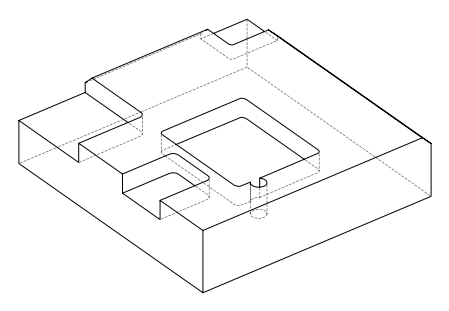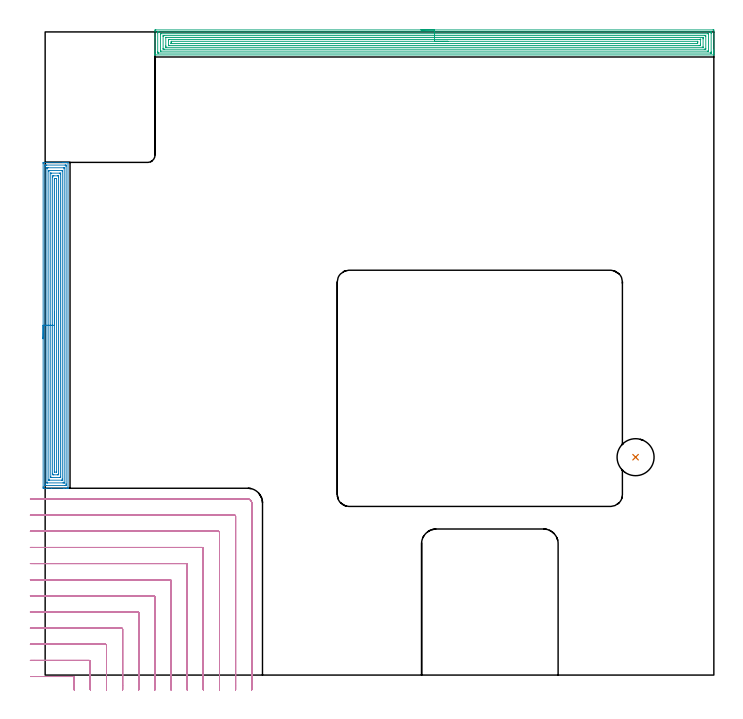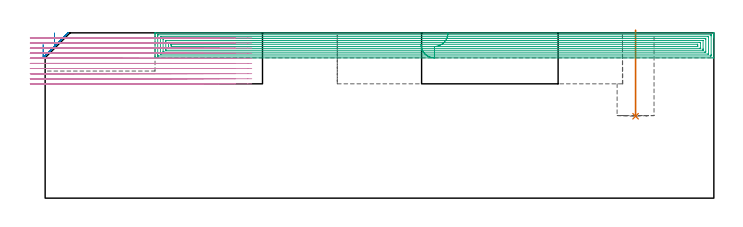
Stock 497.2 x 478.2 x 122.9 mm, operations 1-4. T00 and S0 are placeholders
(PLAN: 7 operations, 4 tool changes, 202.5 min)
(1 INDEXABLE_INSERT_DRILL_BLIND_HOLE_FROM_SOLID | STEP1POCKET | NXT0302_026 | 0.26 min | 36588 mm3)
(2 AREA_MILL | FG_CHAMFER_SURFACE | UGT0205_001 | 13.86 min | 44105 mm3)
(3 AREA_MILL_1 | FG_CHAMFER_SURFACE_1 | UGT0205_001 | 23.57 min | 73211 mm3)
(4 MILL_CORNER_NOTCH_RECTANGULAR | CORNER_NOTCH_RECTANGULAR | NXT0201_012 | Follow Part, ap 4, ae 75% | 45.48 min | 848476 mm3)
(5 MILL_CORNER_NOTCH_RECTANGULAR_1 | CORNER_NOTCH_RECTANGULAR_1 | NXT0201_013 | Follow Part, ap 2.5, ae 75% | 32.14 min | 222248 mm3)
(6 MILL_RECTANGULAR_POCKET | POCKET_RECTANGULAR_STRAIGHT | NXT0201_012 | Follow Part, ap 4, ae 75% | 61.8 min | 1406661 mm3)
(7 MILL_SLOT | SLOT_PARTIAL_RECTANGULAR | NXT0201_012 | Follow Part, ap 4, ae 75% | 25.36 min | 415838 mm3)
(TOOL NXT0302_026 | Index. Insert Drill 27.5mm [880-D2750L32-03] | D27.5 PA176 FL83 Z2)
(TOOL UGT0205_001 | Chamfer Mill 20 x 3 x 45 deg. | D20 FL50 Z2)
(TOOL NXT0201_012 | ENDMILL 16mm [2P460-1600-NA 1630] | D16 FL38 Z6)
(TOOL NXT0201_013 | ENDMILL 10mm | D10 FL30 Z4)
(OP 1 INDEXABLE_INSERT_DRILL_BLIND_HOLE_FROM_SOLID)
G17 G21 G94 G90
T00 M6
G54
G17 G0 G90 X439. Y162. S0 M3
G43 Z132.9 H1
G94 G81 G98 Z60.9 F250. R124.9
G80
M5
M2
(OP 2 AREA_MILL)
G17 G21 G94 G90
T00 M6
G54
G17 G0 G90 X-1.5 Y250.05 S1061 M3
G43 Z132.9 H0
Z114.4
G94 G1 Y250.088 Z113.528 F250.
Y250.202 Z112.664
Y250.391 Z111.812
Y250.653 Z110.98
Y250.987 Z110.174
Y251.39 Z109.4
Y251.858 Z108.664
Y252.39 Z107.972
Y252.979 Z107.329
Y253.622 Z106.74
Y254.314 Z106.208
Y255.05 Z105.74
Y255.824 Z105.337
Y256.63 Z105.003
Y257.462 Z104.741
Y258.313 Z104.552
Y259.178 Z104.438
Y260.05 Z104.4
Y380.144
X-1.499 Y380.589 Z104.401
X-1.495 Y381.031 Z104.403
X-1.492 Y381.19 Z104.406
X-1.058 Y381.2 Z104.839
X13.312 Z119.207
X13.916 Z119.81
X14.471 Z120.368
X14.796 Z120.692
X15.352 Z121.248
X15.677 Z121.572
X16.328 Z122.228
X16.673 Z122.573
X16.999 Y381.196 Z122.89
X17. Y381.035 Z122.9
Y139.06
X17.005 Y138.91 Z122.895
X16.999 Y138.908 Z122.89
X16.673 Y138.9 Z122.573
X16.328 Z122.227
X15.677 Z121.572
X14.471 Z120.368
X13.916 Z119.81
X4.806 Z110.703
X0.704 Z106.601
X-0.455 Z105.442
X-1.058 Y138.902 Z104.839
X-1.267 Y138.904 Z104.631
X-1.492 Y138.91 Z104.406
X-1.495 Y139.068 Z104.403
X-1.499 Y139.511 Z104.401
X-1.5 Y139.96 Z104.4
Y260.05
X-0.086 Z105.814
Y377.91
X-0.085 Y378.709 Z105.815
X-0.083 Y378.803 Z105.817
X-0.073 Y379.19 Z105.827
X0.314 Y379.198 Z106.214
X0.704 Y379.199 Z106.604
X1.193 Y379.2 Z107.093
X14.796 Y379.199 Z120.696
X15.288 Y379.197 Z121.188
X15.491 Y379.19 Z121.391
X15.579 Y379.165 Z121.479
X15.584 Y378.897 Z121.484
X15.585 Y378.803 Z121.485
X15.586 Y378.003 Z121.486
Y142.19
X15.585 Y141.391 Z121.485
X15.583 Y141.297 Z121.483
X15.573 Y140.91 Z121.473
X15.186 Y140.902 Z121.086
X14.796 Y140.901 Z120.696
X14.307 Y140.9 Z120.207
X0.704 Y140.901 Z106.604
X0.212 Y140.903 Z106.112
X0.008 Y140.91 Z105.908
X-0.079 Y140.935 Z105.821
X-0.084 Y141.203 Z105.816
X-0.085 Y141.297 Z105.815
X-0.086 Y142.097 Z105.814
Y260.05
X1.328 Z107.228
X1.329 Y377.017 Z107.229
X1.33 Y377.147 Z107.23
X1.333 Y377.178 Z107.233
X1.335 Y377.187 Z107.235
X1.345 Y377.19 Z107.245
X1.406 Y377.198 Z107.306
X1.584 Y377.199 Z107.484
X2.285 Y377.2 Z108.185
X13.916 Y377.199 Z119.816
X14.096 Y377.195 Z119.996
X14.146 Y377.19 Z120.046
X14.165 Y377.186 Z120.065
X14.167 Y377.171 Z120.067
X14.17 Y377.103 Z120.07
X14.171 Y377.017 Z120.071
Y376.758
Y143.083
X14.17 Y142.953 Z120.07
X14.167 Y142.922 Z120.067
X14.165 Y142.913 Z120.065
X14.155 Y142.91 Z120.055
X14.094 Y142.902 Z119.994
X13.916 Y142.901 Z119.816
X13.215 Y142.9 Z119.115
X1.584 Y142.901 Z107.484
X1.404 Y142.905 Z107.304
X1.354 Y142.91 Z107.254
X1.335 Y142.914 Z107.235
X1.333 Y142.928 Z107.233
X1.33 Y142.996 Z107.23
X1.329 Y143.083 Z107.229
X1.328 Y143.342 Z107.228
Y260.05
X2.743 Z108.643
Y374.338
X2.745 Y374.948 Z108.645
X2.748 Y375.153 Z108.648
X2.749 Y375.182 Z108.649
X2.763 Y375.19 Z108.663
X2.815 Y375.194 Z108.715
X2.921 Y375.197 Z108.821
X3.346 Y375.2 Z109.246
X12.582 Y375.199 Z118.482
X12.682 Y375.197 Z118.582
X12.731 Y375.193 Z118.631
X12.75 Y375.19 Z118.65
X12.751 Y375.176 Z118.651
X12.754 Y375.073 Z118.654
X12.757 Y374.62 Z118.657
Y374.338
Y145.762
X12.755 Y145.152 Z118.655
X12.752 Y144.947 Z118.652
X12.751 Y144.918 Z118.651
X12.736 Y144.91 Z118.636
X12.685 Y144.906 Z118.585
X12.579 Y144.903 Z118.479
X12.154 Y144.9 Z118.054
X2.918 Y144.901 Z108.818
X2.818 Y144.903 Z108.718
X2.769 Y144.907 Z108.669
X2.75 Y144.91 Z108.65
X2.749 Y144.924 Z108.649
X2.746 Y145.027 Z108.646
X2.743 Y145.48 Z108.643
Y260.05
X4.157 Z110.057
X4.158 Y372.836 Z110.058
X4.161 Y373.12 Z110.061
X4.164 Y373.193 Z110.064
X4.168 Y373.195 Z110.068
X4.187 Y373.198 Z110.087
X4.227 Y373.2 Z110.127
X4.469 Z110.369
X10.635 Z116.535
X11.273 Y373.197 Z117.173
X11.315 Y373.194 Z117.215
X11.332 Y373.191 Z117.232
X11.337 Y373.048 Z117.237
X11.342 Y372.765 Z117.242
X11.343 Y372.624 Z117.243
Y372.553
X11.342 Y147.264 Z117.242
X11.339 Y146.981 Z117.239
X11.336 Y146.907 Z117.236
X11.332 Y146.905 Z117.232
X11.313 Y146.902 Z117.213
X11.273 Y146.9 Z117.173
X11.031 Z116.931
X4.865 Z110.765
X4.227 Y146.903 Z110.127
X4.185 Y146.906 Z110.085
X4.168 Y146.909 Z110.068
X4.163 Y147.051 Z110.063
X4.158 Y147.334 Z110.058
X4.157 Y147.618 Z110.057
Y260.05
X5.571 Z111.471
X5.572 Y370.297 Z111.472
X5.574 Y370.767 Z111.474
X5.578 Y371.183 Z111.478
X5.988 Y371.192 Z111.888
X6.443 Y371.199 Z112.343
X9.085 Z114.985
X9.512 Y371.191 Z115.412
X9.922 Y371.18 Z115.822
X9.926 Y370.767 Z115.826
X9.928 Y370.344 Z115.828
Y149.803
X9.926 Y149.333 Z115.826
X9.922 Y148.917 Z115.822
X9.512 Y148.908 Z115.412
X9.057 Y148.901 Z114.957
X6.415 Z112.315
X5.988 Y148.908 Z111.888
X5.578 Y148.92 Z111.478
X5.574 Y149.333 Z111.474
X5.571 Y149.756 Z111.471
Y260.05
X6.985 Z112.885
X6.986 Y368.981 Z112.886
X6.99 Y369.174 Z112.89
X6.991 Y369.189 Z112.891
X7.059 Y369.195 Z112.959
X7.174 Y369.199 Z113.074
X8.476 Z114.376
X8.494 Y369.196 Z114.394
X8.508 Y369.19 Z114.408
X8.511 Y369.165 Z114.411
X8.514 Y369.1 Z114.414
Y151.119
X8.51 Y150.926 Z114.41
X8.509 Y150.911 Z114.409
X8.44 Y150.905 Z114.34
X8.325 Y150.901 Z114.225
X7.024 Z112.924
X7.006 Y150.904 Z112.906
X6.992 Y150.91 Z112.892
X6.989 Y150.935 Z112.889
X6.986 Y151.001 Z112.886
X6.985 Y260.05 Z112.885
Y260.922 Z112.923
Y261.786 Z113.037
Y262.638 Z113.226
Y263.47 Z113.488
Y264.276 Z113.822
Y265.05 Z114.225
Y265.786 Z114.694
Y266.478 Z115.225
Y267.121 Z115.814
Y267.71 Z116.457
Y268.241 Z117.15
Y268.71 Z117.885
Y269.113 Z118.659
Y269.447 Z119.465
Y269.709 Z120.297
Y269.898 Z121.149
Y270.012 Z122.014
Y270.05 Z122.885
G0 Z132.9
M5
M2
(OP 3 AREA_MILL_1)
G17 G21 G94 G90
T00 M6
G54
G17 G0 G90 X279.45 Y479.7 S1061 M3
G43 Z132.9 H0
Z114.3
G94 G1 X279.488 Z113.428 F250.
X279.602 Z112.564
X279.791 Z111.712
X280.053 Z110.88
X280.387 Z110.074
X280.79 Z109.3
X281.259 Z108.564
X281.79 Z107.872
X282.379 Z107.229
X283.022 Z106.64
X283.714 Z106.108
X284.45 Z105.64
X285.224 Z105.237
X286.03 Z104.903
X286.862 Z104.641
X287.714 Z104.452
X288.578 Z104.338
X289.45 Z104.3
X496.589
X497.009 Y479.696 Z104.302
X497.19 Y479.692 Z104.306
X497.2 Y479.507 Z104.49
Y464.824 Z119.171
Y464.22 Z119.774
Y463.662 Z120.335
Y463.337 Z120.659
Y462.779 Z121.217
Y462.454 Z121.541
Y461.804 Z122.196
Y461.447 Z122.552
Y461.111 Z122.88
X497.193 Y461.102 Z122.888
X497.036 Y461.1 Z122.9
X81.864
X81.759 Y461.104 Z122.89
X81.739 Y461.108 Z122.884
X81.71 Y461.132 Z122.859
X81.7 Y461.447 Z122.552
Y461.804 Z122.196
Y462.454 Z121.541
Y463.662 Z120.335
Y464.22 Z119.774
Y473.792 Z110.205
Y478.625 Z105.372
X81.704 Y479.229 Z104.769
X81.709 Y479.692 Z104.306
X81.839 Y479.696 Z104.302
X82.311 Y479.7 Z104.3
X289.45
Y478.286 Z105.714
X494.803 Y478.285 Z105.715
X494.865
X495.183 Y478.279 Z105.721
X495.19 Y478.177 Z105.823
X495.197 Y477.956 Z106.044
X495.199 Y477.463 Z106.537
X495.2 Y477.071 Z106.929
X495.199 Y463.337 Z120.663
X495.198 Y462.947 Z121.053
X495.19 Y462.553 Z121.447
X495.184 Y462.52 Z121.48
X495.166 Y462.519 Z121.481
X495.115 Y462.516 Z121.484
X495.011 Y462.515 Z121.485
X494.803 Y462.514 Z121.486
X84.097 Y462.515 Z121.485
X84.035
X83.718 Y462.521 Z121.479
X83.71 Y462.623 Z121.377
X83.703 Y462.844 Z121.156
X83.701 Y463.337 Z120.663
X83.7 Y463.729 Z120.271
X83.701 Y477.463 Z106.537
X83.702 Y477.853 Z106.147
X83.71 Y478.247 Z105.753
X83.716 Y478.28 Z105.72
X83.734 Y478.281 Z105.719
X83.785 Y478.284 Z105.716
X83.889 Y478.285 Z105.715
X84.097 Y478.286 Z105.714
X289.45
Y476.872 Z107.128
X492.723 Y476.871 Z107.129
X493.018 Y476.869 Z107.131
X493.116 Y476.868 Z107.132
X493.185 Y476.865 Z107.135
X493.19 Y476.76 Z107.24
X493.196 Y476.58 Z107.42
X493.199 Y476.4 Z107.6
X493.2 Y464.22 Z119.78
X493.199 Y464.041 Z119.959
X493.194 Y463.98 Z120.02
X493.19 Y463.938 Z120.062
X493.164 Y463.935 Z120.065
X493.018 Y463.933 Z120.067
X492.419 Y463.929 Z120.071
X86.177
X85.882 Y463.93 Z120.07
X85.784 Y463.932 Z120.068
X85.715 Y463.935 Z120.065
X85.71 Y464.04 Z119.96
X85.704 Y464.22 Z119.78
X85.701 Y464.399 Z119.601
X85.7 Y476.58 Z107.42
X85.701 Y476.759 Z107.241
X85.706 Y476.82 Z107.18
X85.71 Y476.862 Z107.138
X85.736 Y476.865 Z107.135
X85.882 Y476.867 Z107.133
X86.481 Y476.871 Z107.129
X289.45 Y476.872 Z107.128
Y475.457 Z108.543
X490.339
X490.583 Y475.456 Z108.544
X491.081 Y475.45 Z108.55
X491.19 Y475.44 Z108.56
X491.2 Y474.814 Z109.186
Y465.986 Z118.014
X491.194 Y465.56 Z118.44
X491.19 Y465.354 Z118.646
X490.983 Y465.349 Z118.651
X490.339 Y465.344 Z118.656
X490.096 Y465.343 Z118.657
X88.561
X88.317 Y465.344 Z118.656
X87.819 Y465.35 Z118.65
X87.71 Y465.36 Z118.64
X87.706 Y465.554 Z118.446
X87.7 Y465.954 Z118.046
Y474.814 Z109.186
X87.706 Y475.24 Z108.76
X87.71 Y475.446 Z108.554
X87.917 Y475.451 Z108.549
X88.561 Y475.456 Z108.544
X88.804 Y475.457 Z108.543
X289.45
Y474.043 Z109.957
X488.666
X488.892 Y474.042 Z109.958
X489.043 Y474.04 Z109.96
X489.162 Y474.036 Z109.964
X489.191 Y474.03 Z109.97
X489.193 Y474.022 Z109.978
X489.196 Y473.931 Z110.069
X489.2 Y473.292 Z110.708
Y473.049 Z110.951
X489.199 Y466.868 Z117.132
X489.197 Y466.789 Z117.211
X489.194 Y466.77 Z117.23
X489.192 Y466.765 Z117.235
X489.155 Y466.763 Z117.237
X489.005 Y466.759 Z117.241
X488.779 Y466.757 Z117.243
X488.666
X90.234
X90.008 Y466.758 Z117.242
X89.857 Y466.76 Z117.24
X89.738 Y466.764 Z117.236
X89.709 Y466.77 Z117.23
X89.707 Y466.778 Z117.222
X89.704 Y466.868 Z117.132
X89.7 Y467.508 Z116.492
Y467.751 Z116.249
X89.701 Y473.931 Z110.069
X89.703 Y474.011 Z109.989
X89.706 Y474.03 Z109.97
X89.708 Y474.035 Z109.965
X89.745 Y474.037 Z109.963
X89.895 Y474.041 Z109.959
X90.121 Y474.043 Z109.957
X90.234
X289.45
Y472.629 Z111.371
X486.768 Y472.628 Z111.372
X487.194 Y472.627 Z111.373
X487.196 Y472.626 Z111.374
X487.199 Y472.623 Z111.377
X487.2 Y469.09 Z114.91
X487.199 Y468.634 Z115.366
X487.195 Y468.212 Z115.788
X487.191 Y468.183 Z115.817
X487.175 Y468.178 Z115.822
X487.119 Y468.175 Z115.825
X487.002 Y468.173 Z115.827
X486.768 Y468.171 Z115.829
X486.343
X92.132 Y468.172 Z115.828
X91.706 Y468.173 Z115.827
X91.704 Y468.174 Z115.826
X91.701 Y468.177 Z115.823
X91.7 Y471.71 Z112.29
X91.701 Y472.166 Z111.834
X91.705 Y472.588 Z111.412
X91.709 Y472.617 Z111.383
X91.725 Y472.622 Z111.378
X91.781 Y472.625 Z111.375
X91.898 Y472.627 Z111.373
X92.132 Y472.629 Z111.371
X92.557
X289.45
Y471.215 Z112.785
X485.052 Y471.214 Z112.786
X485.166 Y471.21 Z112.79
X485.187 Y471.208 Z112.792
X485.193 Y471.195 Z112.805
X485.198 Y471.176 Z112.824
X485.199 Y471.155 Z112.845
X485.2 Y471.068 Z112.932
Y470.4 Z113.6
X485.199 Y470.186 Z113.814
X485.193 Y469.969 Z114.031
X485.178 Y469.592 Z114.408
X484.982 Y469.587 Z114.413
X484.913 Y469.586 Z114.414
X93.848
X93.734 Y469.59 Z114.41
X93.713 Y469.592 Z114.408
X93.707 Y469.605 Z114.395
X93.702 Y469.624 Z114.376
X93.701 Y469.645 Z114.355
X93.7 Y469.732 Z114.268
Y470.4 Z113.6
X93.701 Y470.614 Z113.386
X93.707 Y470.831 Z113.169
X93.722 Y471.208 Z112.792
X93.918 Y471.213 Z112.787
X93.987 Y471.214 Z112.786
X289.45 Y471.215 Z112.785
X290.322 Z112.823
X291.187 Z112.937
X292.038 Z113.126
X292.87 Z113.388
X293.676 Z113.722
X294.45 Z114.125
X295.186 Z114.594
X295.878 Z115.125
X296.521 Z115.714
X297.11 Z116.357
X297.642 Z117.05
X298.11 Z117.785
X298.513 Z118.559
X298.847 Z119.365
X299.109 Z120.197
X299.298 Z121.049
X299.412 Z121.914
X299.45 Z122.785
G0 Z132.9
M5
M2
(OP 4 MILL_CORNER_NOTCH_RECTANGULAR)
G17 G21 G94 G90
T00 M6
G54
G17 G0 G90 X21.6 Y-11. S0 M3
G43 Z132.9 H1
Z119.11
G94 G1 Y-8. F250.
Y-1.891 F500.
G3 X20.809 Y-1.1 R0.8
G1 X-7.746
X-7.924
X-10.924 Y-1.096 F250.
G0 Z132.9
X33.6 Y-11.
Z119.11
G1 Y-8.
Y10.108 F500.
G3 X32.808 Y10.9 R0.8
G1 X-7.746
X-8.
X-11. Y10.907 F250.
G0 Z132.9
X45.6 Y-11.
Z119.11
G1 Y-8.
Y22.108 F500.
G3 X44.808 Y22.9 R0.8
G1 X-7.746
X-8.
X-11. Y22.907 F250.
G0 Z132.9
X57.6 Y-11.
Z119.11
G1 Y-8.
Y34.107 F500.
G3 X56.807 Y34.9 R0.8
G1 X-7.746
X-8.
X-11. Y34.908 F250.
G0 Z132.9
X69.6 Y-11.
Z119.11
G1 Y-8.
Y46.107 F500.
G3 X68.807 Y46.9 R0.8
G1 X-7.746
X-8.
X-11. Y46.909 F250.
G0 Z132.9
X81.6 Y-11.
Z119.11
G1 Y-8.
Y58.107 F500.
G3 X80.807 Y58.9 R0.8
G1 X-7.746
X-8.
X-11. Y58.911 F250.
G0 Z132.9
X93.6 Y-11.
Z119.11
G1 Y-8.
Y70.106 F500.
G3 X92.806 Y70.9 R0.8
G1 X-7.746
X-8. Y70.901
X-11. Y70.913 F250.
G0 Z132.9
X105.6 Y-11.
Z119.11
G1 Y-8.
Y82.106 F500.
G3 X104.806 Y82.9 R0.8
G1 X-7.746
X-8. Y82.901
X-11. Y82.917 F250.
G0 Z132.9
X117.6 Y-11.
Z119.11
G1 Y-8.
Y94.105 F500.
G3 X116.805 Y94.9 R0.8
G1 X-7.746
X-8. Y94.901
X-11. Y94.922 F250.
G0 Z132.9
X129.6 Y-11.
Z119.11
G1 Y-8.
Y106.105 F500.
G3 X128.805 Y106.9 R0.8
G1 X-7.746
G2 X-8. Y106.901 R24.
G1 X-11. Y106.933 F250.
G0 Z132.9
X141.6 Y-11.
Z119.11
G1 Y-8.
Y118.105 F500.
G3 X140.805 Y118.9 R0.8
G1 X-7.746
G2 X-8. Y118.903 R12.
G1 X-10.999 Y118.966 F250.
G0 Z132.9
X153.6 Y-11.
Z119.11
G1 Y-8.
Y128. F500.
G3 X150.7 Y130.9 R2.9
G1 X-7.746
X-10.746 F250.
G0 Z132.9
X21.6 Y-11.
Z115.32
G1 Y-8.
Y-1.891 F500.
G3 X20.809 Y-1.1 R0.8
G1 X-7.746
X-7.924
X-10.924 Y-1.096 F250.
G0 Z132.9
X33.6 Y-11.
Z115.32
G1 Y-8.
Y10.108 F500.
G3 X32.808 Y10.9 R0.8
G1 X-7.746
X-8.
X-11. Y10.907 F250.
G0 Z132.9
X45.6 Y-11.
Z115.32
G1 Y-8.
Y22.108 F500.
G3 X44.808 Y22.9 R0.8
G1 X-7.746
X-8.
X-11. Y22.907 F250.
G0 Z132.9
X57.6 Y-11.
Z115.32
G1 Y-8.
Y34.107 F500.
G3 X56.807 Y34.9 R0.8
G1 X-7.746
X-8.
X-11. Y34.908 F250.
G0 Z132.9
X69.6 Y-11.
Z115.32
G1 Y-8.
Y46.107 F500.
G3 X68.807 Y46.9 R0.8
G1 X-7.746
X-8.
X-11. Y46.909 F250.
G0 Z132.9
X81.6 Y-11.
Z115.32
G1 Y-8.
Y58.107 F500.
G3 X80.807 Y58.9 R0.8
G1 X-7.746
X-8.
X-11. Y58.911 F250.
G0 Z132.9
X93.6 Y-11.
Z115.32
G1 Y-8.
Y70.106 F500.
G3 X92.806 Y70.9 R0.8
G1 X-7.746
X-8. Y70.901
X-11. Y70.913 F250.
G0 Z132.9
X105.6 Y-11.
Z115.32
G1 Y-8.
Y82.106 F500.
G3 X104.806 Y82.9 R0.8
G1 X-7.746
X-8. Y82.901
X-11. Y82.917 F250.
G0 Z132.9
X117.6 Y-11.
Z115.32
G1 Y-8.
Y94.105 F500.
G3 X116.805 Y94.9 R0.8
G1 X-7.746
X-8. Y94.901
X-11. Y94.922 F250.
G0 Z132.9
X129.6 Y-11.
Z115.32
G1 Y-8.
Y106.105 F500.
G3 X128.805 Y106.9 R0.8
G1 X-7.746
G2 X-8. Y106.901 R24.
G1 X-11. Y106.933 F250.
G0 Z132.9
X141.6 Y-11.
Z115.32
G1 Y-8.
Y118.105 F500.
G3 X140.805 Y118.9 R0.8
G1 X-7.746
G2 X-8. Y118.903 R12.
G1 X-10.999 Y118.966 F250.
G0 Z132.9
X153.6 Y-11.
Z115.32
G1 Y-8.
Y128. F500.
G3 X150.7 Y130.9 R2.9
G1 X-7.746
X-10.746 F250.
G0 Z132.9
X21.6 Y-11.
Z111.53
G1 Y-8.
Y-1.891 F500.
G3 X20.809 Y-1.1 R0.8
G1 X-7.924
X-10.924 F250.
G0 Z132.9
X33.6 Y-11.
Z111.53
G1 Y-8.
Y10.108 F500.
G3 X32.808 Y10.9 R0.8
G1 X20.809
X-8.
X-11. F250.
G0 Z132.9
X45.6 Y-11.
Z111.53
G1 Y-8.
Y22.108 F500.
G3 X44.808 Y22.9 R0.8
G1 X32.808
X-8.
X-11. F250.
G0 Z132.9
X57.6 Y-11.
Z111.53
G1 Y-8.
Y34.107 F500.
G3 X56.807 Y34.9 R0.8
G1 X44.808
X-8.
X-11. Y34.901 F250.
G0 Z132.9
X69.6 Y-11.
Z111.53
G1 Y-8.
Y46.107 F500.
G3 X68.807 Y46.9 R0.8
G1 X56.807
X-8.
X-11. Y46.901 F250.
G0 Z132.9
X81.6 Y-11.
Z111.53
G1 Y-8.
Y58.107 F500.
G3 X80.807 Y58.9 R0.8
G1 X68.807
X-8.
X-11. Y58.901 F250.
G0 Z132.9
X93.6 Y-11.
Z111.53
G1 Y-8.
Y70.106 F500.
G3 X92.806 Y70.9 R0.8
G1 X80.807
X-8.
X-11. Y70.901 F250.
G0 Z132.9
X105.6 Y-11.
Z111.53
G1 Y-8.
Y82.106 F500.
G3 X104.806 Y82.9 R0.8
G1 X92.806
X-8.
X-11. Y82.901 F250.
G0 Z132.9
X117.6 Y-11.
Z111.53
G1 Y-8.
Y94.105 F500.
G3 X116.805 Y94.9 R0.8
G1 X104.806
X-8.
X-11. Y94.901 F250.
G0 Z132.9
X129.6 Y-11.
Z111.53
G1 Y-8.
Y106.105 F500.
G3 X128.805 Y106.9 R0.8
G1 X116.805
X-8.
X-11. Y106.902 F250.
G0 Z132.9
X141.6 Y-11.
Z111.53
G1 Y-8.
Y118.105 F500.
G3 X140.805 Y118.9 R0.8
G1 X128.805
X-8.
X-11. Y118.904 F250.
G0 Z132.9
X153.6 Y-11.
Z111.53
G1 Y-8.
Y128. F500.
G3 X150.7 Y130.9 R2.9
G1 X-7.983
X-10.983 F250.
G0 Z132.9
X21.6 Y-11.
Z107.74
G1 Y-8.
Y-1.891 F500.
G3 X20.809 Y-1.1 R0.8
G1 X-7.924
X-10.924 F250.
G0 Z132.9
X33.6 Y-11.
Z107.74
G1 Y-8.
Y10.108 F500.
G3 X32.808 Y10.9 R0.8
G1 X-8.
X-11. F250.
G0 Z132.9
X45.6 Y-11.
Z107.74
G1 Y-8.
Y22.108 F500.
G3 X44.808 Y22.9 R0.8
G1 X-8.
X-11. F250.
G0 Z132.9
X57.6 Y-11.
Z107.74
G1 Y-8.
Y34.107 F500.
G3 X56.807 Y34.9 R0.8
G1 X-8.
X-11. F250.
G0 Z132.9
X69.6 Y-11.
Z107.74
G1 Y-8.
Y46.107 F500.
G3 X68.807 Y46.9 R0.8
G1 X-8.
X-11. F250.
G0 Z132.9
X81.6 Y-11.
Z107.74
G1 Y-8.
Y58.107 F500.
G3 X80.807 Y58.9 R0.8
G1 X-8.
X-11. F250.
G0 Z132.9
X93.6 Y-11.
Z107.74
G1 Y-8.
Y70.106 F500.
G3 X92.806 Y70.9 R0.8
G1 X-8.
X-11. F250.
G0 Z132.9
X105.6 Y-11.
Z107.74
G1 Y-8.
Y82.106 F500.
G3 X104.806 Y82.9 R0.8
G1 X-8.
X-11. F250.
G0 Z132.9
X117.6 Y-11.
Z107.74
G1 Y-8.
Y94.105 F500.
G3 X116.805 Y94.9 R0.8
G1 X-8.
X-11. F250.
G0 Z132.9
X129.6 Y-11.
Z107.74
G1 Y-8.
Y106.105 F500.
G3 X128.805 Y106.9 R0.8
G1 X-8.
X-11. F250.
G0 Z132.9
X141.6 Y-11.
Z107.74
G1 Y-8.
Y118.105 F500.
G3 X140.805 Y118.9 R0.8
G1 X-8.
X-11. F250.
G0 Z132.9
X153.6 Y-11.
Z107.74
G1 Y-8.
Y128. F500.
G3 X150.7 Y130.9 R2.9
G1 X-8.
X-11. F250.
G0 Z132.9
X21.6 Y-11.
Z103.95
G1 Y-8.
Y-1.891 F500.
G3 X20.809 Y-1.1 R0.8
G1 X-7.924
X-10.924 F250.
G0 Z132.9
X33.6 Y-11.
Z103.95
G1 Y-8.
Y10.108 F500.
G3 X32.808 Y10.9 R0.8
G1 X-8.
X-11. F250.
G0 Z132.9
X45.6 Y-11.
Z103.95
G1 Y-8.
Y22.108 F500.
G3 X44.808 Y22.9 R0.8
G1 X-8.
X-11. F250.
G0 Z132.9
X57.6 Y-11.
Z103.95
G1 Y-8.
Y34.107 F500.
G3 X56.807 Y34.9 R0.8
G1 X-8.
X-11. F250.
G0 Z132.9
X69.6 Y-11.
Z103.95
G1 Y-8.
Y46.107 F500.
G3 X68.807 Y46.9 R0.8
G1 X-8.
X-11. F250.
G0 Z132.9
X81.6 Y-11.
Z103.95
G1 Y-8.
Y58.107 F500.
G3 X80.807 Y58.9 R0.8
G1 X-8.
X-11. F250.
G0 Z132.9
X93.6 Y-11.
Z103.95
G1 Y-8.
Y70.106 F500.
G3 X92.806 Y70.9 R0.8
G1 X-8.
X-11. F250.
G0 Z132.9
X105.6 Y-11.
Z103.95
G1 Y-8.
Y82.106 F500.
G3 X104.806 Y82.9 R0.8
G1 X-8.
X-11. F250.
G0 Z132.9
X117.6 Y-11.
Z103.95
G1 Y-8.
Y94.105 F500.
G3 X116.805 Y94.9 R0.8
G1 X-8.
X-11. F250.
G0 Z132.9
X129.6 Y-11.
Z103.95
G1 Y-8.
Y106.105 F500.
G3 X128.805 Y106.9 R0.8
G1 X-8.
X-11. F250.
G0 Z132.9
X141.6 Y-11.
Z103.95
G1 Y-8.
Y118.105 F500.
G3 X140.805 Y118.9 R0.8
G1 X-8.
X-11. F250.
G0 Z132.9
X153.6 Y-11.
Z103.95
G1 Y-8.
Y128. F500.
G3 X150.7 Y130.9 R2.9
G1 X-8.
X-11. F250.
G0 Z132.9
X21.6 Y-11.
Z100.16
G1 Y-8.
Y-1.891 F500.
G3 X20.809 Y-1.1 R0.8
G1 X-7.924
X-10.924 F250.
G0 Z132.9
X33.6 Y-11.
Z100.16
G1 Y-8.
Y10.108 F500.
G3 X32.808 Y10.9 R0.8
G1 X-8.
X-11. F250.
G0 Z132.9
X45.6 Y-11.
Z100.16
G1 Y-8.
Y22.108 F500.
G3 X44.808 Y22.9 R0.8
G1 X-8.
X-11. F250.
G0 Z132.9
X57.6 Y-11.
Z100.16
G1 Y-8.
Y34.107 F500.
G3 X56.807 Y34.9 R0.8
G1 X-8.
X-11. F250.
G0 Z132.9
X69.6 Y-11.
Z100.16
G1 Y-8.
Y46.107 F500.
G3 X68.807 Y46.9 R0.8
G1 X-8.
X-11. F250.
G0 Z132.9
X81.6 Y-11.
Z100.16
G1 Y-8.
Y58.107 F500.
G3 X80.807 Y58.9 R0.8
G1 X-8.
X-11. F250.
G0 Z132.9
X93.6 Y-11.
Z100.16
G1 Y-8.
Y70.106 F500.
G3 X92.806 Y70.9 R0.8
G1 X-8.
X-11. F250.
G0 Z132.9
X105.6 Y-11.
Z100.16
G1 Y-8.
Y82.106 F500.
G3 X104.806 Y82.9 R0.8
G1 X-8.
X-11. F250.
G0 Z132.9
X117.6 Y-11.
Z100.16
G1 Y-8.
Y94.105 F500.
G3 X116.805 Y94.9 R0.8
G1 X-8.
X-11. F250.
G0 Z132.9
X129.6 Y-11.
Z100.16
G1 Y-8.
Y106.105 F500.
G3 X128.805 Y106.9 R0.8
G1 X-8.
X-11. F250.
G0 Z132.9
X141.6 Y-11.
Z100.16
G1 Y-8.
Y118.105 F500.
G3 X140.805 Y118.9 R0.8
G1 X-8.
X-11. F250.
G0 Z132.9
X153.6 Y-11.
Z100.16
G1 Y-8.
Y128. F500.
G3 X150.7 Y130.9 R2.9
G1 X-8.
X-11. F250.
G0 Z132.9
X21.6 Y-11.
Z96.37
G1 Y-8.
Y-1.891 F500.
G3 X20.809 Y-1.1 R0.8
G1 X-7.924
X-10.924 F250.
G0 Z132.9
X33.6 Y-11.
Z96.37
G1 Y-8.
Y10.108 F500.
G3 X32.808 Y10.9 R0.8
G1 X-8.
X-11. F250.
G0 Z132.9
X45.6 Y-11.
Z96.37
G1 Y-8.
Y22.108 F500.
G3 X44.808 Y22.9 R0.8
G1 X-8.
X-11. F250.
G0 Z132.9
X57.6 Y-11.
Z96.37
G1 Y-8.
Y34.107 F500.
G3 X56.807 Y34.9 R0.8
G1 X-8.
X-11. F250.
G0 Z132.9
X69.6 Y-11.
Z96.37
G1 Y-8.
Y46.107 F500.
G3 X68.807 Y46.9 R0.8
G1 X-8.
X-11. F250.
G0 Z132.9
X81.6 Y-11.
Z96.37
G1 Y-8.
Y58.107 F500.
G3 X80.807 Y58.9 R0.8
G1 X-8.
X-11. F250.
G0 Z132.9
X93.6 Y-11.
Z96.37
G1 Y-8.
Y70.106 F500.
G3 X92.806 Y70.9 R0.8
G1 X-8.
X-11. F250.
G0 Z132.9
X105.6 Y-11.
Z96.37
G1 Y-8.
Y82.106 F500.
G3 X104.806 Y82.9 R0.8
G1 X-8.
X-11. F250.
G0 Z132.9
X117.6 Y-11.
Z96.37
G1 Y-8.
Y94.105 F500.
G3 X116.805 Y94.9 R0.8
G1 X-8.
X-11. F250.
G0 Z132.9
X129.6 Y-11.
Z96.37
G1 Y-8.
Y106.105 F500.
G3 X128.805 Y106.9 R0.8
G1 X-8.
X-11. F250.
G0 Z132.9
X141.6 Y-11.
Z96.37
G1 Y-8.
Y118.105 F500.
G3 X140.805 Y118.9 R0.8
G1 X-8.
X-11. F250.
G0 Z132.9
X153.6 Y-11.
Z96.37
G1 Y-8.
Y128. F500.
G3 X150.7 Y130.9 R2.9
G1 X-8.
X-11. F250.
G0 Z132.9
X21.6 Y-11.
Z92.58
G1 Y-8.
Y-1.891 F500.
G3 X20.809 Y-1.1 R0.8
G1 X-7.924
X-10.924 F250.
G0 Z132.9
X33.6 Y-11.
Z92.58
G1 Y-8.
Y10.108 F500.
G3 X32.808 Y10.9 R0.8
G1 X-8.
X-11. F250.
G0 Z132.9
X45.6 Y-11.
Z92.58
G1 Y-8.
Y22.108 F500.
G3 X44.808 Y22.9 R0.8
G1 X-8.
X-11. F250.
G0 Z132.9
X57.6 Y-11.
Z92.58
G1 Y-8.
Y34.107 F500.
G3 X56.807 Y34.9 R0.8
G1 X-8.
X-11. F250.
G0 Z132.9
X69.6 Y-11.
Z92.58
G1 Y-8.
Y46.107 F500.
G3 X68.807 Y46.9 R0.8
G1 X-8.
X-11. F250.
G0 Z132.9
X81.6 Y-11.
Z92.58
G1 Y-8.
Y58.107 F500.
G3 X80.807 Y58.9 R0.8
G1 X-8.
X-11. F250.
G0 Z132.9
X93.6 Y-11.
Z92.58
G1 Y-8.
Y70.106 F500.
G3 X92.806 Y70.9 R0.8
G1 X-8.
X-11. F250.
G0 Z132.9
X105.6 Y-11.
Z92.58
G1 Y-8.
Y82.106 F500.
G3 X104.806 Y82.9 R0.8
G1 X-8.
X-11. F250.
G0 Z132.9
X117.6 Y-11.
Z92.58
G1 Y-8.
Y94.105 F500.
G3 X116.805 Y94.9 R0.8
G1 X-8.
X-11. F250.
G0 Z132.9
X129.6 Y-11.
Z92.58
G1 Y-8.
Y106.105 F500.
G3 X128.805 Y106.9 R0.8
G1 X-8.
X-11. F250.
G0 Z132.9
X141.6 Y-11.
Z92.58
G1 Y-8.
Y118.105 F500.
G3 X140.805 Y118.9 R0.8
G1 X-8.
X-11. F250.
G0 Z132.9
X153.6 Y-11.
Z92.58
G1 Y-8.
Y128. F500.
G3 X150.7 Y130.9 R2.9
G1 X-8.
X-11. F250.
G0 Z132.9
X21.6 Y-11.
Z88.79
G1 Y-8.
Y-1.891 F500.
G3 X20.809 Y-1.1 R0.8
G1 X-7.924
X-10.924 F250.
G0 Z132.9
X33.6 Y-11.
Z88.79
G1 Y-8.
Y10.108 F500.
G3 X32.808 Y10.9 R0.8
G1 X-8.
X-11. F250.
G0 Z132.9
X45.6 Y-11.
Z88.79
G1 Y-8.
Y22.108 F500.
G3 X44.808 Y22.9 R0.8
G1 X-8.
X-11. F250.
G0 Z132.9
X57.6 Y-11.
Z88.79
G1 Y-8.
Y34.107 F500.
G3 X56.807 Y34.9 R0.8
G1 X-8.
X-11. F250.
G0 Z132.9
X69.6 Y-11.
Z88.79
G1 Y-8.
Y46.107 F500.
G3 X68.807 Y46.9 R0.8
G1 X-8.
X-11. F250.
G0 Z132.9
X81.6 Y-11.
Z88.79
G1 Y-8.
Y58.107 F500.
G3 X80.807 Y58.9 R0.8
G1 X-8.
X-11. F250.
G0 Z132.9
X93.6 Y-11.
Z88.79
G1 Y-8.
Y70.106 F500.
G3 X92.806 Y70.9 R0.8
G1 X-8.
X-11. F250.
G0 Z132.9
X105.6 Y-11.
Z88.79
G1 Y-8.
Y82.106 F500.
G3 X104.806 Y82.9 R0.8
G1 X-8.
X-11. F250.
G0 Z132.9
X117.6 Y-11.
Z88.79
G1 Y-8.
Y94.105 F500.
G3 X116.805 Y94.9 R0.8
G1 X-8.
X-11. F250.
G0 Z132.9
X129.6 Y-11.
Z88.79
G1 Y-8.
Y106.105 F500.
G3 X128.805 Y106.9 R0.8
G1 X-8.
X-11. F250.
G0 Z132.9
X141.6 Y-11.
Z88.79
G1 Y-8.
Y118.105 F500.
G3 X140.805 Y118.9 R0.8
G1 X-8.
X-11. F250.
G0 Z132.9
X153.6 Y-11.
Z88.79
G1 Y-8.
Y128. F500.
G3 X150.7 Y130.9 R2.9
G1 X-8.
X-11. F250.
G0 Z132.9
X21.6 Y-11.
Z85.
G1 Y-8.
Y-1.891 F500.
G3 X20.809 Y-1.1 R0.8
G1 X-7.924
X-10.924 F250.
G0 Z132.9
X33.6 Y-11.
Z85.
G1 Y-8.
Y10.108 F500.
G3 X32.808 Y10.9 R0.8
G1 X-8.
X-11. F250.
G0 Z132.9
X45.6 Y-11.
Z85.
G1 Y-8.
Y22.108 F500.
G3 X44.808 Y22.9 R0.8
G1 X-8.
X-11. F250.
G0 Z132.9
X57.6 Y-11.
Z85.
G1 Y-8.
Y34.107 F500.
G3 X56.807 Y34.9 R0.8
G1 X-8.
X-11. F250.
G0 Z132.9
X69.6 Y-11.
Z85.
G1 Y-8.
Y46.107 F500.
G3 X68.807 Y46.9 R0.8
G1 X-8.
X-11. F250.
G0 Z132.9
X81.6 Y-11.
Z85.
G1 Y-8.
Y58.107 F500.
G3 X80.807 Y58.9 R0.8
G1 X-8.
X-11. F250.
G0 Z132.9
X93.6 Y-11.
Z85.
G1 Y-8.
Y70.106 F500.
G3 X92.806 Y70.9 R0.8
G1 X-8.
X-11. F250.
G0 Z132.9
X105.6 Y-11.
Z85.
G1 Y-8.
Y82.106 F500.
G3 X104.806 Y82.9 R0.8
G1 X-8.
X-11. F250.
G0 Z132.9
X117.6 Y-11.
Z85.
G1 Y-8.
Y94.105 F500.
G3 X116.805 Y94.9 R0.8
G1 X-8.
X-11. F250.
G0 Z132.9
X129.6 Y-11.
Z85.
G1 Y-8.
Y106.105 F500.
G3 X128.805 Y106.9 R0.8
G1 X-8.
X-11. F250.
G0 Z132.9
X141.6 Y-11.
Z85.
G1 Y-8.
Y118.105 F500.
G3 X140.805 Y118.9 R0.8
G1 X-8.
X-11. F250.
G0 Z132.9
X153.6 Y-11.
Z85.
G1 Y-8.
Y128. F500.
G3 X150.7 Y130.9 R2.9
G1 X-8.
X-11. F250.
G0 Z132.9
M5
M2
